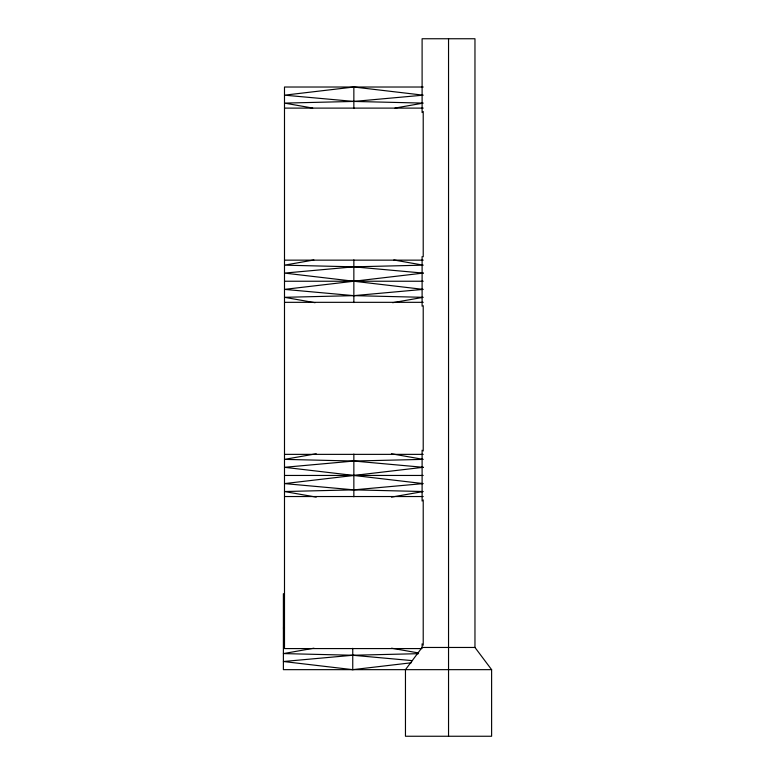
<?xml version="1.0" encoding="UTF-8"?>
<svg xmlns="http://www.w3.org/2000/svg" width="775" height="775" viewBox="0 0 775 775"><rect width="100%" height="100%" fill="white"/><g stroke="black" fill="none" stroke-linecap="round" stroke-linejoin="round"><path stroke-width="1.16" d="M422.104 643.841L422.104 647.464L405.461 669.658L405.461 736.25L491.612 736.25L491.612 669.658L474.968 647.464L474.968 38.75L422.104 38.75L422.104 112.569M283.388 628.05L284.493 627.605M394.998 108.074L423.218 103.104L353.855 101.438L284.493 103.104L312.713 108.074M313.885 259.983L284.493 265.157L353.855 266.832L423.218 265.157L393.826 259.983M392.654 302.705L423.218 297.319L353.855 295.643L284.493 297.319L315.057 302.705M316.239 453.782L284.493 459.372L353.855 461.038L423.218 459.372L391.472 453.782M391.472 497.124L423.218 491.534L353.855 489.858L284.493 491.534L316.239 497.124M313.952 648.2L283.388 653.587L352.751 655.253L418.519 653.674M353.855 87.023L284.493 95.17L353.855 101.438L423.218 95.17L353.855 87.023L353.855 108.384M412.542 660.649L352.751 655.253L283.388 661.511L352.751 669.658L411.341 662.78M423.218 87.023L284.493 87.023L284.493 648.578L422.007 648.578M284.493 108.112L423.218 108.112M284.493 260.148L423.218 260.148M284.493 281.238L423.218 281.238M284.493 302.327L423.218 302.327M284.493 454.363L423.218 454.363M284.493 475.453L423.218 475.453M284.493 496.533L423.218 496.533M422.104 647.464L474.968 647.464M491.612 669.658L283.388 669.658L283.388 593.64M391.54 648.2L418.577 652.967M448.541 38.75L448.541 736.25M423.218 111.484L423.218 256.777M423.218 305.699L423.218 450.992M423.218 499.914L423.218 645.207M422.104 256.583L422.104 306.202M422.104 450.207L422.104 501.038M353.855 259.887L353.855 302.589M353.855 454.092L353.855 496.804M352.751 648.307L352.751 669.658M423.218 273.091L284.493 289.385L353.855 295.643L423.218 289.385L284.493 273.091L353.855 266.832L423.218 273.091M423.218 467.306L284.493 483.6L353.855 489.858L423.218 483.6L284.493 467.306L353.855 461.038L423.218 467.306"/></g></svg>
